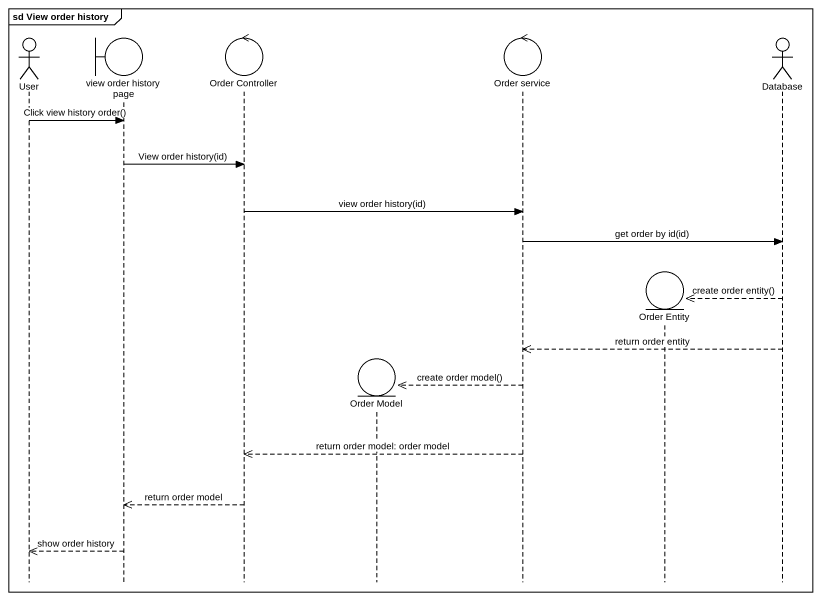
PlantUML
@startuml
mainframe sd View order history
hide footbox
actor User
boundary "view order history page" as view_order_history_page
control "Order Controller" as Order_Controller
entity "Order Model" as Order_Model
control "Order service" as Order_service
entity "Order Entity" as Order_Entity
actor "Database" as Database_

User -> view_order_history_page : Click view history order()
view_order_history_page -> Order_Controller : View order history(id)
Order_Controller -> Order_service : view order history(id)
Order_service -> Database_ : get order by id(id)
Database_ -->> Order_Entity ** : create order entity()
Database_ -->> Order_service : return order entity
Order_service -->> Order_Model ** : create order model()
Order_service -->> Order_Controller : return order model: order model
Order_Controller -->> view_order_history_page : return order model
view_order_history_page -->> User : show order history
@enduml
